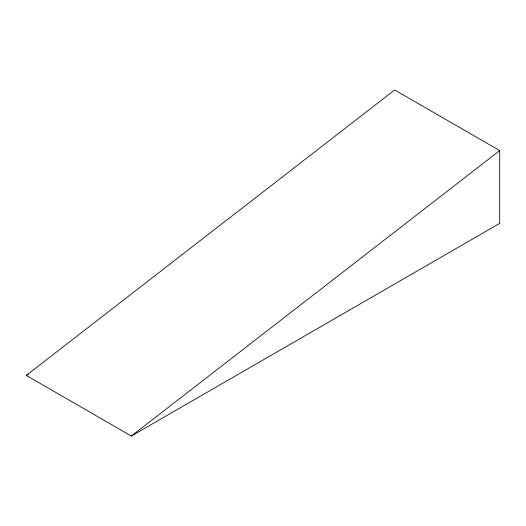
<?xml version="1.0" encoding="UTF-8"?>
<svg xmlns="http://www.w3.org/2000/svg" width="526" height="526" viewBox="0 0 526 526"><rect width="100%" height="100%" fill="white"/><g stroke="black" fill="none" stroke-linecap="round" stroke-linejoin="round"><path stroke-width="0.79" d="M26.3 375.4L394.664 89.959L499.7 150.6L499.7 223.372L131.336 436.041L26.3 375.4L28.43 374.17M131.336 436.041L499.7 150.6"/></g></svg>
